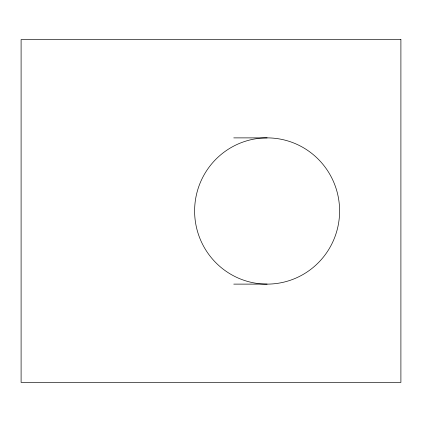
<?xml version="1.0" encoding="UTF-8"?>
<svg xmlns="http://www.w3.org/2000/svg" width="422" height="422" viewBox="0 0 422 422"><rect width="100%" height="100%" fill="white"/><g stroke="black" fill="none" stroke-linecap="round" stroke-linejoin="round"><path stroke-width="0.63" d="M233.762 137.883L267.11 137.883A73.117 72.494 -90 0 1 329.888 247.561A73.117 72.494 -90 0 1 204.327 247.561A73.117 72.494 -90 0 1 267.11 137.883M233.762 284.117L267.11 284.117M400.9 39.568L21.1 39.568L21.1 382.432L400.9 382.432L400.9 39.568"/></g></svg>
